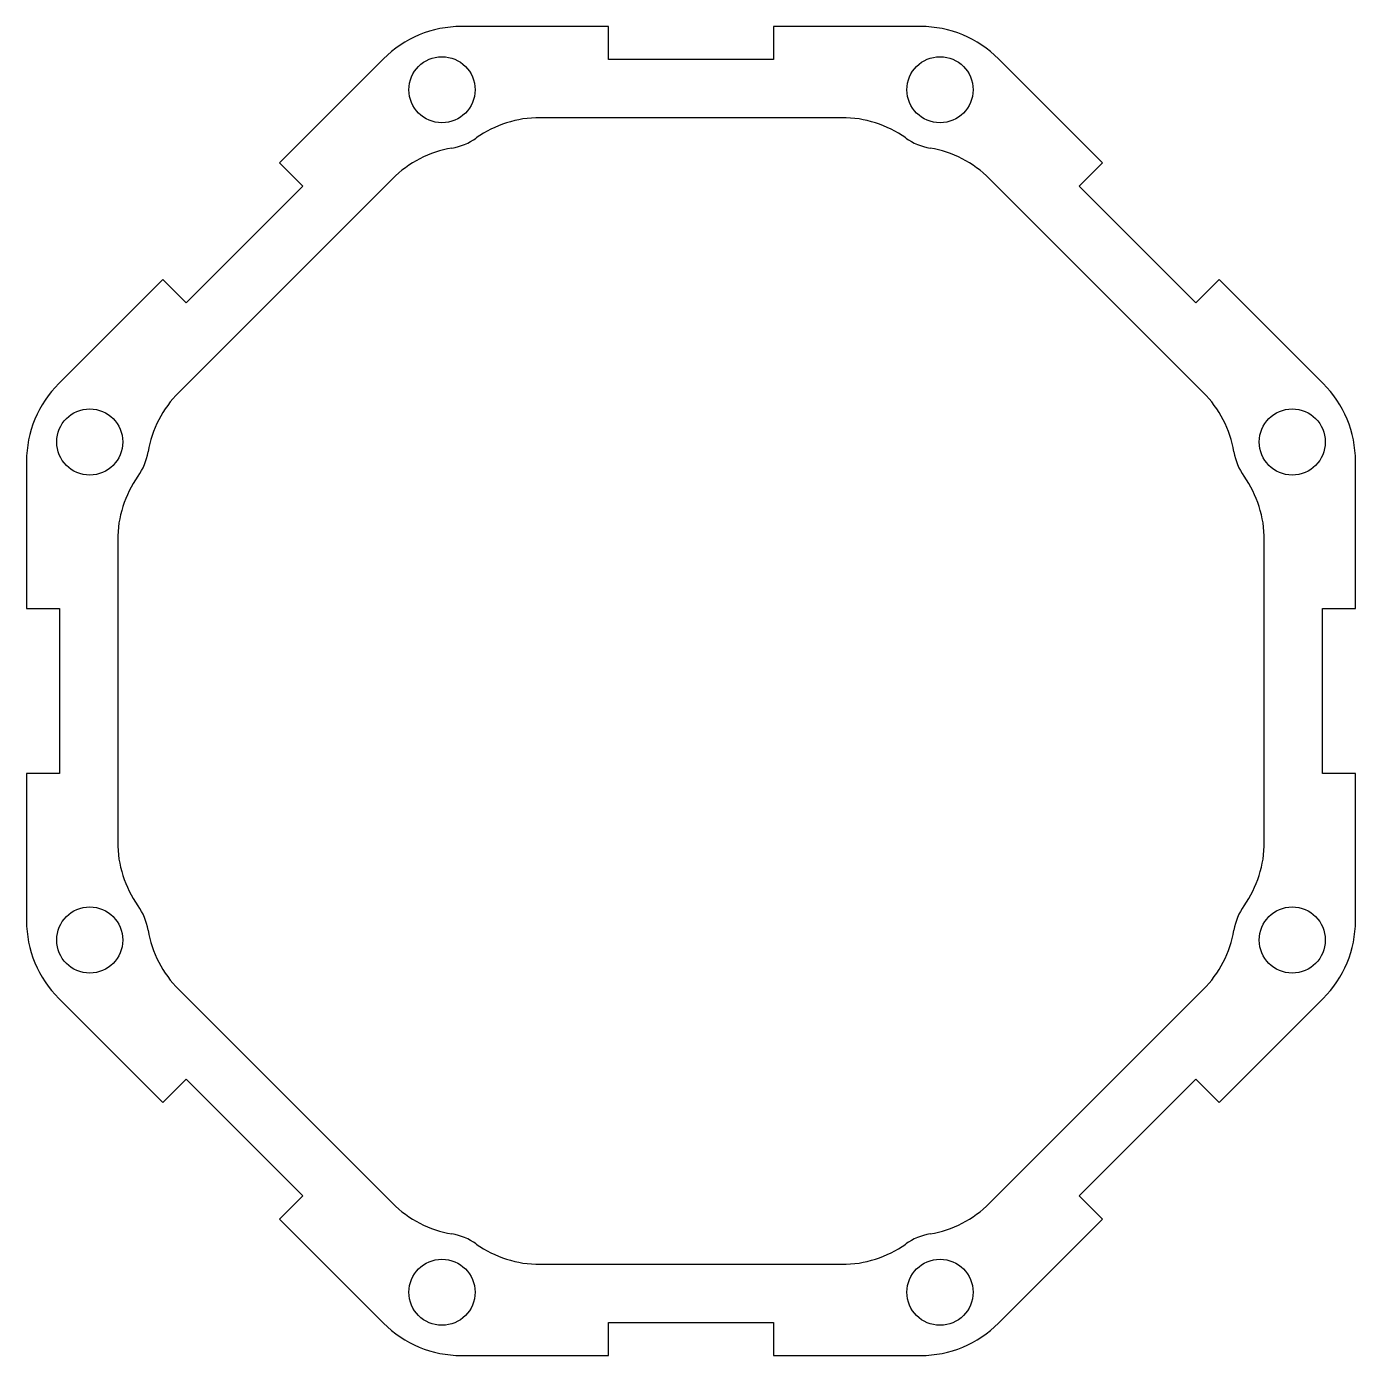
# Model space of a CAD drawing. Header units: millimetres. Extents: x -60 to 60, y -60 to 60.
import ezdxf

# ---------------------------------------------------------------- set-up
doc = ezdxf.new("R2010")
doc.units = ezdxf.units.MM

msp = doc.modelspace()

# ---------------------------------------------------------------- linework, layer by layer
at = {"color": 7, "linetype": 'Continuous', "lineweight": 25}
for p, q in [((-7.5, 60.36), (-20.86, 60.36)), ((-7.5, 57.36), (-7.5, 60.36)), ((7.5, 60.36), (7.5, 57.36)), ((20.86, 60.36), (7.5, 60.36)), ((-27.93, 57.43), (-37.37, 47.98)), ((7.5, 57.36), (-7.5, 57.36)), ((37.37, 47.98), (27.93, 57.43)), ((13.72, 52.08), (-13.72, 52.08)), ((-37.37, 47.98), (-35.25, 45.86)), ((35.25, 45.86), (37.37, 47.98)), ((-27.12, 46.53), (-46.53, 27.12)), ((46.53, 27.12), (27.12, 46.53)), ((-35.25, 45.86), (-45.86, 35.25)), ((45.86, 35.25), (35.25, 45.86)), ((-47.98, 37.37), (-57.43, 27.93)), ((-45.86, 35.25), (-47.98, 37.37)), ((47.98, 37.37), (45.86, 35.25)), ((57.43, 27.93), (47.98, 37.37)), ((-60.36, 20.86), (-60.36, 7.5)), ((60.36, 7.5), (60.36, 20.86)), ((-52.08, 13.72), (-52.08, -13.72)), ((52.08, -13.72), (52.08, 13.72)), ((-60.36, 7.5), (-57.36, 7.5)), ((-57.36, 7.5), (-57.36, -7.5)), ((57.36, 7.5), (60.36, 7.5)), ((57.36, -7.5), (57.36, 7.5)), ((-60.36, -7.5), (-60.36, -20.86)), ((-57.36, -7.5), (-60.36, -7.5)), ((60.36, -7.5), (57.36, -7.5)), ((60.36, -20.86), (60.36, -7.5)), ((-46.53, -27.12), (-27.12, -46.53)), ((27.12, -46.53), (46.53, -27.12)), ((-57.43, -27.93), (-47.98, -37.37)), ((47.98, -37.37), (57.43, -27.93)), ((-47.98, -37.37), (-45.86, -35.25)), ((-45.86, -35.25), (-35.25, -45.86)), ((35.25, -45.86), (45.86, -35.25)), ((45.86, -35.25), (47.98, -37.37)), ((-35.25, -45.86), (-37.37, -47.98)), ((37.37, -47.98), (35.25, -45.86)), ((-37.37, -47.98), (-27.93, -57.43)), ((27.93, -57.43), (37.37, -47.98)), ((-13.72, -52.08), (13.72, -52.08)), ((-7.5, -57.36), (7.5, -57.36)), ((-7.5, -60.36), (-7.5, -57.36)), ((7.5, -57.36), (7.5, -60.36)), ((-20.86, -60.36), (-7.5, -60.36)), ((7.5, -60.36), (20.86, -60.36))]:
    msp.add_line(p, q, dxfattribs=at)
for centre in [(-22.62, 54.62), (22.62, 54.62), (-54.62, 22.62), (54.62, 22.62), (-54.62, -22.62), (54.62, -22.62), (-22.62, -54.62), (22.62, -54.62)]:
    msp.add_circle(centre, 3, dxfattribs=at)
for centre, radius, start, end in [((-20.86, 50.36), 10, 90, 135), ((20.86, 50.36), 10, 45, 90), ((-13.72, 42.08), 10, 90, 125.3675), ((13.72, 42.08), 10, 54.6325, 90), ((-22.62, 54.62), 5.38, 279.6325, 305.3675), ((22.62, 54.62), 5.38, 234.6325, 260.3675), ((-20.05, 39.46), 10, 99.6325, 135), ((20.05, 39.46), 10, 45, 80.3675), ((-50.36, 20.86), 10, 135, 180), ((50.36, 20.86), 10, 0, 45), ((-39.46, 20.05), 10, 135, 170.3675), ((39.46, 20.05), 10, 9.6325, 45), ((-54.62, 22.62), 5.38, 324.6325, 350.3675), ((54.62, 22.62), 5.38, 189.6325, 215.3675), ((-42.08, 13.72), 10, 144.6325, 180), ((42.08, 13.72), 10, 0, 35.3675), ((-42.08, -13.72), 10, 180, 215.3675), ((42.08, -13.72), 10, 324.6325, 360), ((-54.62, -22.62), 5.38, 9.6325, 35.3675), ((54.62, -22.62), 5.38, 144.6325, 170.3675), ((-50.36, -20.86), 10, 180, 225), ((-39.46, -20.05), 10, 189.6325, 225), ((39.46, -20.05), 10, 315, 350.3675), ((50.36, -20.86), 10, 315, 0), ((-20.05, -39.46), 10, 225, 260.3675), ((20.05, -39.46), 10, 279.6325, 315), ((-22.62, -54.62), 5.38, 54.6325, 80.3675), ((22.62, -54.62), 5.38, 99.6325, 125.3675), ((-13.72, -42.08), 10, 234.6325, 270), ((13.72, -42.08), 10, 270, 305.3675), ((-20.86, -50.36), 10, 225, 270), ((20.86, -50.36), 10, 270, 315)]:
    msp.add_arc(centre, radius, start, end, dxfattribs=at)

doc.saveas('drawing.dxf')
